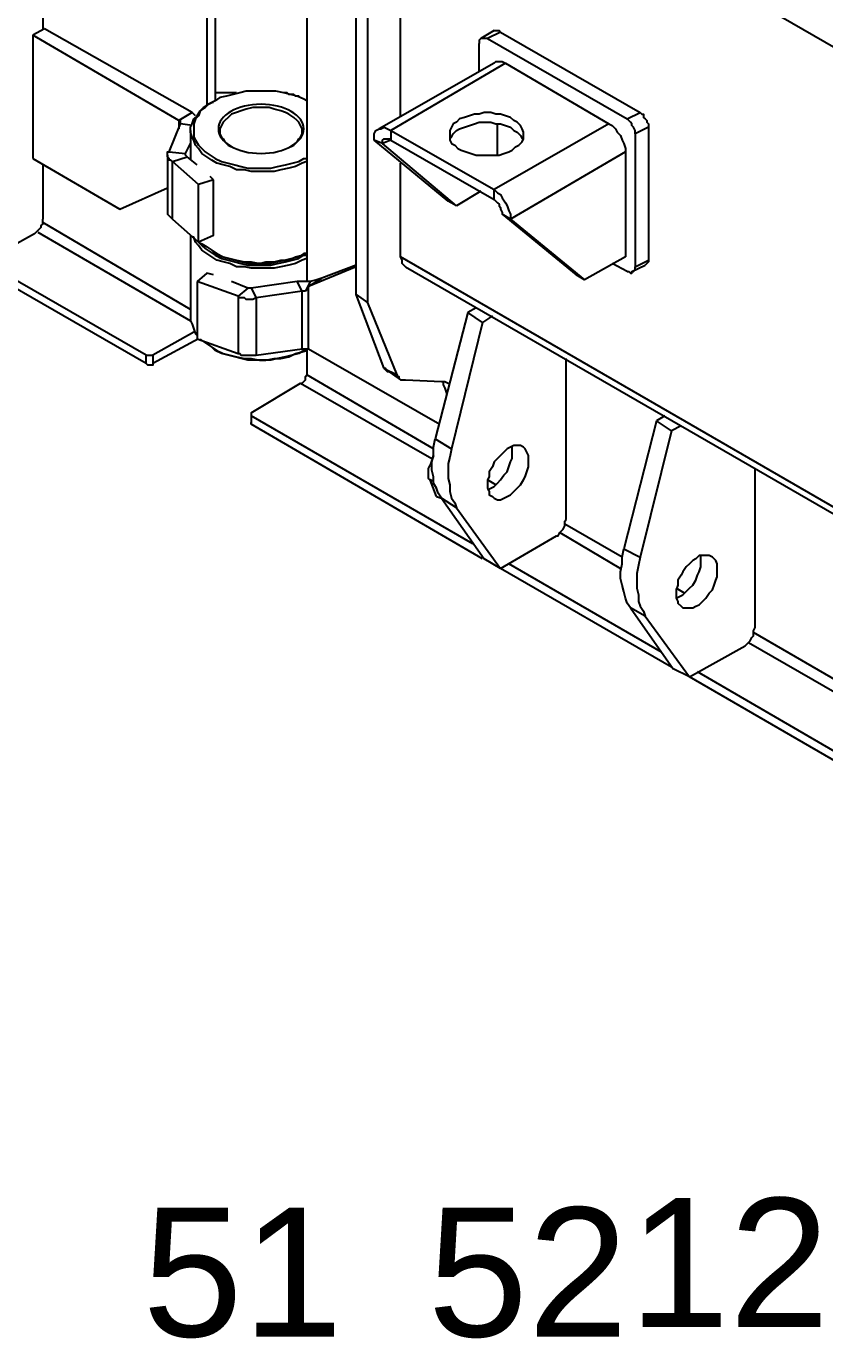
# Model space of a CAD drawing. Extents: x 3 to 592, y 5 to 207.
# Drawn here: x 522.35 to 539.51, y 125.92 to 154.18 of the extents above; entities that cross this region are included whole.
import ezdxf

# ---------------------------------------------------------------- set-up
doc = ezdxf.new("R2010")
doc.units = 0
doc.layers.get('0').update_dxf_attribs({"linetype": 'CONTINUOUS'})
picture_1 = doc.add_image_def('image5.jpg', size_in_pixel=(760, 1236))

msp = doc.modelspace()

# ---------------------------------------------------------------- linework, layer by layer
at = {"color": 7}
for points in [[(522.707293, 162.524722), (522.707293, 154.128611)], [(528.387015, 162.771667), (528.387015, 148.695833)], [(529.445348, 148.413611), (529.445348, 161.043056)], [(529.692293, 148.237222), (529.692293, 160.901944)], [(526.23507, 160.760833), (526.23507, 152.470556)], [(526.411459, 160.655), (526.411459, 152.576389)], [(530.397848, 152.258889), (530.397848, 159.102778)], [(545.143959, 150.600833), (530.397848, 159.102778)], [(522.74257, 154.128611), (522.495626, 153.9875)], [(525.91757, 152.329444), (522.74257, 154.128611)], [(532.408681, 154.093333), (532.126459, 153.916944)], [(532.549793, 154.058056), (532.26757, 153.916944)], [(532.408681, 154.093333), (532.443959, 154.093333), (532.479237, 154.093333), (532.514515, 154.093333), (532.549793, 154.058056)], [(532.549793, 154.058056), (535.548404, 152.329444)], [(522.495626, 153.9875), (522.495626, 151.341667)], [(525.635348, 152.153056), (522.495626, 153.9875)], [(532.26757, 153.916944), (532.232293, 153.916944), (532.197015, 153.916944), (532.161737, 153.916944), (532.126459, 153.916944), (532.091181, 153.881667), (532.091181, 153.846389), (532.091181, 153.811111)], [(532.091181, 153.211389), (532.091181, 153.811111)], [(532.26757, 153.916944), (535.266181, 152.188333)], [(532.408681, 153.387778), (529.939237, 151.976667)], [(532.655626, 153.387778), (530.186181, 151.941389)], [(532.408681, 153.387778), (532.443959, 153.423056), (532.514515, 153.423056), (532.58507, 153.423056), (532.655626, 153.387778)], [(532.655626, 153.387778), (534.878126, 152.0825)], [(528.387015, 152.576389), (528.316459, 152.611667), (528.175348, 152.682222), (528.034237, 152.7175), (527.893126, 152.752778), (527.716737, 152.788056), (527.575626, 152.788056), (527.399237, 152.788056), (527.258126, 152.788056), (527.081737, 152.788056), (526.940626, 152.752778), (526.799515, 152.7175), (526.658404, 152.682222), (526.517293, 152.646944), (526.411459, 152.576389), (526.270348, 152.505833), (526.199793, 152.435278), (526.093959, 152.364722), (526.058681, 152.258889), (525.988126, 152.188333), (525.952848, 152.0825), (525.952848, 152.011944), (525.952848, 151.906111), (525.952848, 151.800278), (525.988126, 151.729722), (526.058681, 151.623889), (526.129237, 151.553333), (526.199793, 151.482778), (526.305626, 151.412222), (526.411459, 151.341667), (526.55257, 151.271111), (526.693681, 151.235833), (526.834793, 151.200556), (526.975904, 151.165278), (527.117015, 151.13), (527.293404, 151.13), (527.469793, 151.13), (527.610904, 151.13), (527.752015, 151.165278), (527.928404, 151.200556), (528.069515, 151.235833), (528.210626, 151.271111), (528.316459, 151.341667), (528.387015, 151.341667)], [(526.87007, 152.752778), (526.411459, 152.752778)], [(528.245904, 152.646944), (528.210626, 152.682222), (528.14007, 152.682222), (528.104793, 152.7175), (528.069515, 152.7175), (527.998959, 152.7175), (527.963681, 152.752778), (527.928404, 152.752778), (527.893126, 152.752778)], [(525.91757, 152.329444), (525.635348, 152.153056)], [(528.387015, 151.271111), (528.281181, 151.235833), (528.14007, 151.165278), (527.998959, 151.13), (527.82257, 151.094722), (527.681459, 151.059444), (527.50507, 151.059444), (527.363959, 151.059444), (527.18757, 151.059444), (527.046459, 151.094722), (526.87007, 151.094722), (526.728959, 151.165278), (526.587848, 151.200556), (526.446737, 151.235833), (526.340904, 151.306389), (526.23507, 151.376944), (526.129237, 151.4475), (526.058681, 151.553333), (525.988126, 151.623889), (525.952848, 151.729722), (525.91757, 151.800278), (525.882293, 151.906111), (525.882293, 152.011944), (525.91757, 152.0825), (525.952848, 152.188333), (526.023404, 152.258889), (526.093959, 152.364722), (526.164515, 152.435278), (526.270348, 152.505833), (526.340904, 152.541111)], [(525.988126, 152.258889), (525.952848, 152.294167), (525.91757, 152.329444)], [(526.376181, 152.541111), (526.340904, 152.541111)], [(527.998959, 152.294167), (527.928404, 152.329444), (527.82257, 152.364722), (527.681459, 152.4), (527.575626, 152.435278), (527.469793, 152.435278), (527.328681, 152.435278), (527.222848, 152.435278), (527.081737, 152.4), (526.975904, 152.364722), (526.87007, 152.329444), (526.764237, 152.294167), (526.693681, 152.223611), (526.623126, 152.153056), (526.587848, 152.117778), (526.55257, 152.047222), (526.517293, 151.976667), (526.517293, 151.870833), (526.55257, 151.800278), (526.587848, 151.765), (526.623126, 151.694444), (526.693681, 151.623889), (526.764237, 151.588611)], [(535.266181, 152.188333), (535.548404, 152.329444)], [(535.548404, 152.329444), (535.583681, 152.294167), (535.618959, 152.294167), (535.618959, 152.223611), (535.654237, 152.188333), (535.689515, 152.153056), (535.689515, 152.117778), (535.724793, 152.0825), (535.724793, 152.011944)], [(525.423681, 151.482778), (525.670626, 152.0825)], [(525.670626, 152.0825), (525.670626, 152.117778), (525.670626, 152.153056), (525.635348, 152.153056)], [(525.635348, 152.153056), (525.635348, 151.976667)], [(525.91757, 152.047222), (525.670626, 152.0825)], [(528.034237, 151.588611), (528.104793, 151.623889), (528.175348, 151.694444), (528.210626, 151.765), (528.245904, 151.800278), (528.281181, 151.870833), (528.281181, 151.976667), (528.245904, 152.047222), (528.210626, 152.117778), (528.175348, 152.153056), (528.104793, 152.223611), (527.998959, 152.294167)], [(531.667848, 151.976667), (531.773681, 152.011944), (531.879515, 152.047222), (531.985348, 152.0825), (532.091181, 152.117778), (532.197015, 152.117778), (532.338126, 152.117778), (532.443959, 152.0825), (532.549793, 152.0825), (532.655626, 152.047222), (532.761459, 152.011944), (532.832015, 151.941389), (532.90257, 151.906111), (532.973126, 151.835556), (533.008404, 151.765)], [(534.878126, 152.0825), (532.408681, 150.671389)], [(532.479237, 151.412222), (532.479237, 152.0825)], [(534.878126, 152.0825), (534.948681, 152.047222), (535.019237, 151.976667), (535.054515, 151.906111), (535.12507, 151.835556), (535.160348, 151.729722), (535.195626, 151.659167), (535.230904, 151.553333), (535.230904, 151.482778)], [(535.44257, 151.870833), (535.44257, 151.906111), (535.44257, 151.941389), (535.407293, 152.011944), (535.372015, 152.047222), (535.372015, 152.0825), (535.336737, 152.117778), (535.301459, 152.153056), (535.266181, 152.188333)], [(525.882293, 151.941389), (525.882293, 151.306389)], [(529.833404, 151.729722), (529.833404, 151.835556), (529.833404, 151.870833), (529.868681, 151.941389), (529.939237, 151.976667), (529.974515, 151.976667), (530.04507, 152.011944), (530.115626, 151.976667), (530.186181, 151.941389)], [(530.009793, 151.659167), (530.009793, 151.694444), (530.009793, 151.729722), (530.04507, 151.765), (530.080348, 151.765), (530.115626, 151.765), (530.150904, 151.765), (530.186181, 151.729722)], [(530.186181, 151.941389), (530.186181, 151.729722)], [(530.186181, 151.941389), (532.408681, 150.671389)], [(531.456181, 151.765), (531.491459, 151.800278), (531.526737, 151.870833), (531.597293, 151.941389), (531.667848, 151.976667)], [(535.724793, 152.011944), (535.44257, 151.870833)], [(535.44257, 151.870833), (535.44257, 149.013333)], [(535.724793, 152.011944), (535.724793, 149.154444)], [(525.494237, 151.271111), (525.458959, 151.306389), (525.423681, 151.306389), (525.423681, 151.341667), (525.388404, 151.376944), (525.388404, 151.412222), (525.388404, 151.4475), (525.388404, 151.482778), (525.423681, 151.482778)], [(525.423681, 151.482778), (525.776459, 151.4475)], [(525.776459, 151.4475), (525.882293, 151.659167)], [(530.009793, 151.659167), (529.833404, 151.729722)], [(531.420904, 150.424444), (529.833404, 151.729722)], [(530.186181, 151.729722), (530.009793, 151.659167)], [(531.597293, 150.318611), (530.009793, 151.659167)], [(530.186181, 151.729722), (532.408681, 150.459722)], [(535.230904, 151.482778), (532.761459, 150.036389)], [(535.230904, 151.482778), (535.230904, 149.225)], [(522.495626, 151.341667), (524.365348, 150.248056)], [(522.707293, 151.200556), (522.707293, 150.036389)], [(525.388404, 151.412222), (525.388404, 150.212778)], [(525.494237, 151.271111), (525.811737, 151.376944)], [(526.058681, 150.777222), (525.494237, 151.271111)], [(525.494237, 150.036389), (525.494237, 151.271111)], [(525.811737, 151.376944), (525.776459, 151.412222), (525.776459, 151.4475)], [(525.776459, 151.412222), (525.776459, 151.4475)], [(526.023404, 151.200556), (525.811737, 151.376944)], [(530.397848, 149.225), (530.397848, 151.235833)], [(526.376181, 150.883056), (526.305626, 150.953611)], [(524.365348, 150.248056), (525.388404, 150.706667)], [(526.376181, 150.883056), (526.058681, 150.777222)], [(526.058681, 149.5425), (526.058681, 150.777222)], [(526.376181, 149.683611), (526.376181, 150.883056)], [(532.126459, 150.636111), (531.597293, 150.318611)], [(532.408681, 150.671389), (532.479237, 150.600833), (532.549793, 150.565556), (532.58507, 150.495), (532.655626, 150.389167), (532.690904, 150.318611), (532.726181, 150.212778), (532.761459, 150.142222), (532.761459, 150.036389)], [(532.408681, 150.459722), (532.408681, 150.671389)], [(531.597293, 150.318611), (531.420904, 150.424444)], [(532.408681, 150.459722), (532.443959, 150.424444), (532.479237, 150.389167), (532.514515, 150.353889), (532.514515, 150.318611), (532.549793, 150.283333), (532.549793, 150.248056), (532.58507, 150.1775), (532.58507, 150.142222)], [(524.929793, 147.108333), (519.779237, 150.071667)], [(525.388404, 150.212778), (525.388404, 150.1775), (525.388404, 150.142222), (525.423681, 150.106944), (525.458959, 150.071667), (525.494237, 150.036389)], [(532.761459, 150.036389), (532.58507, 150.142222)], [(532.58507, 150.142222), (534.17257, 148.836944)], [(524.929793, 146.931944), (519.602848, 150.001111)], [(522.530904, 149.718889), (522.566181, 149.754167), (522.601459, 149.789444), (522.636737, 149.824722), (522.672015, 149.86), (522.672015, 149.895278), (522.707293, 149.930556), (522.707293, 150.001111), (522.707293, 150.036389)], [(525.882293, 148.096111), (522.707293, 149.965833)], [(525.494237, 150.036389), (526.058681, 149.5425)], [(532.761459, 150.036389), (534.348959, 148.731111)], [(522.530904, 149.718889), (521.966459, 149.401389)], [(522.601459, 149.754167), (525.882293, 147.849167)], [(525.882293, 149.683611), (525.882293, 147.884444)], [(528.387015, 149.189722), (528.281181, 149.154444), (528.14007, 149.083889), (527.998959, 149.048611), (527.82257, 149.013333), (527.681459, 148.978056), (527.50507, 148.978056), (527.363959, 148.978056), (527.18757, 148.978056), (527.046459, 149.013333), (526.87007, 149.013333), (526.728959, 149.083889), (526.587848, 149.119167), (526.446737, 149.154444), (526.340904, 149.225), (526.23507, 149.295556), (526.129237, 149.366111), (526.058681, 149.471944), (525.988126, 149.5425), (525.952848, 149.648333), (525.91757, 149.648333)], [(526.376181, 149.683611), (526.058681, 149.5425)], [(526.058681, 149.5425), (526.129237, 149.507222), (526.23507, 149.436667), (526.340904, 149.366111), (526.446737, 149.295556), (526.587848, 149.225), (526.728959, 149.189722), (526.87007, 149.154444), (527.046459, 149.119167), (527.18757, 149.119167), (527.363959, 149.083889), (527.50507, 149.119167), (527.681459, 149.119167), (527.82257, 149.154444), (527.998959, 149.154444), (528.14007, 149.225), (528.281181, 149.260278), (528.387015, 149.295556)], [(526.058681, 149.5425), (526.129237, 149.471944), (526.199793, 149.401389), (526.305626, 149.330833), (526.411459, 149.260278), (526.55257, 149.189722), (526.693681, 149.154444), (526.834793, 149.119167), (526.975904, 149.083889), (527.117015, 149.048611), (527.293404, 149.048611), (527.469793, 149.048611), (527.610904, 149.048611), (527.752015, 149.083889), (527.928404, 149.119167), (528.069515, 149.154444), (528.210626, 149.189722), (528.316459, 149.260278), (528.387015, 149.260278)], [(526.340904, 149.366111), (526.376181, 149.330833)], [(528.387015, 149.295556), (528.316459, 149.295556), (528.210626, 149.225), (528.069515, 149.189722), (527.928404, 149.154444), (527.752015, 149.119167), (527.610904, 149.083889), (527.469793, 149.083889), (527.293404, 149.083889), (527.117015, 149.083889), (526.975904, 149.119167), (526.834793, 149.154444), (526.693681, 149.189722), (526.55257, 149.225), (526.411459, 149.295556), (526.376181, 149.330833)], [(530.503681, 149.013333), (530.468404, 149.048611), (530.433126, 149.083889), (530.433126, 149.154444), (530.397848, 149.225)], [(547.119515, 139.558889), (530.397848, 149.225)], [(535.230904, 149.225), (534.348959, 148.731111)], [(529.445348, 149.013333), (528.422293, 148.59)], [(529.445348, 149.048611), (528.704515, 148.766389)], [(530.503681, 149.013333), (547.119515, 139.417778)], [(535.266181, 148.9075), (534.948681, 149.083889)], [(535.266181, 148.9075), (535.301459, 148.9075), (535.336737, 148.872222), (535.372015, 148.872222), (535.372015, 148.9075), (535.407293, 148.9075), (535.44257, 148.942778), (535.44257, 148.978056), (535.44257, 149.013333)], [(535.372015, 148.9075), (535.654237, 149.048611)], [(535.44257, 149.013333), (535.724793, 149.154444)], [(535.724793, 149.154444), (535.724793, 149.119167), (535.689515, 149.083889), (535.654237, 149.048611)], [(526.23507, 148.872222), (526.023404, 148.695833)], [(526.023404, 148.695833), (526.023404, 147.461111)], [(526.905348, 148.378333), (526.023404, 148.695833)], [(526.376181, 148.836944), (526.23507, 148.872222)], [(527.117015, 148.554722), (526.764237, 148.695833)], [(528.175348, 148.695833), (527.18757, 148.554722)], [(528.281181, 148.484167), (528.175348, 148.695833)], [(528.45757, 148.695833), (528.422293, 148.695833), (528.387015, 148.695833), (528.351737, 148.695833), (528.316459, 148.695833), (528.281181, 148.695833), (528.245904, 148.695833), (528.210626, 148.695833), (528.175348, 148.695833)], [(528.45757, 148.695833), (528.351737, 148.484167)], [(528.422293, 148.59), (528.704515, 148.766389)], [(528.704515, 148.766389), (528.598681, 148.731111), (528.45757, 148.695833)], [(534.348959, 148.731111), (534.17257, 148.836944)], [(527.117015, 148.554722), (526.905348, 148.378333)], [(527.293404, 148.343056), (527.222848, 148.307778), (527.18757, 148.307778), (527.117015, 148.307778), (527.081737, 148.307778), (527.046459, 148.343056), (526.975904, 148.343056), (526.940626, 148.343056), (526.905348, 148.378333)], [(526.905348, 148.378333), (526.905348, 147.143611)], [(527.18757, 148.554722), (527.152293, 148.554722), (527.117015, 148.554722)], [(527.18757, 148.554722), (527.293404, 148.343056)], [(528.281181, 148.484167), (527.293404, 148.343056)], [(528.281181, 147.249444), (528.281181, 148.484167)], [(528.351737, 148.484167), (528.316459, 148.484167), (528.281181, 148.484167)], [(528.422293, 148.59), (528.351737, 148.484167)], [(528.422293, 147.249444), (528.422293, 148.59)], [(529.445348, 148.413611), (529.692293, 148.237222)], [(530.04507, 146.826111), (529.445348, 148.413611)], [(527.293404, 148.343056), (527.293404, 147.108333)], [(530.327293, 146.685), (529.692293, 148.237222)], [(532.020626, 148.131389), (531.844237, 148.025556)], [(525.882293, 147.884444), (525.882293, 147.849167), (525.91757, 147.778611), (525.952848, 147.672778), (525.988126, 147.566944), (526.023404, 147.531667)], [(531.844237, 148.025556), (531.138681, 145.309167)], [(532.161737, 147.813889), (531.491459, 145.0975)], [(532.161737, 147.813889), (531.844237, 148.025556)], [(532.373404, 147.955), (532.161737, 147.813889)], [(525.952848, 147.602222), (525.070904, 147.108333)], [(526.058681, 147.461111), (525.070904, 146.931944)], [(526.023404, 147.461111), (526.905348, 147.143611)], [(526.093959, 147.461111), (526.129237, 147.425833), (526.23507, 147.355278), (526.340904, 147.284722), (526.446737, 147.214167), (526.587848, 147.143611), (526.728959, 147.108333), (526.87007, 147.073056), (527.046459, 147.037778), (527.18757, 147.037778), (527.363959, 147.0025), (527.50507, 147.0025), (527.681459, 147.037778), (527.82257, 147.037778), (527.998959, 147.073056), (528.14007, 147.143611), (528.281181, 147.178889), (528.387015, 147.214167)], [(526.340904, 147.284722), (526.376181, 147.249444)], [(528.387015, 147.214167), (528.316459, 147.214167), (528.210626, 147.143611), (528.069515, 147.108333), (527.928404, 147.073056), (527.752015, 147.037778), (527.610904, 147.0025), (527.469793, 147.0025), (527.293404, 147.0025), (527.117015, 147.0025), (526.975904, 147.037778), (526.834793, 147.073056), (526.693681, 147.108333), (526.55257, 147.143611), (526.411459, 147.214167), (526.376181, 147.249444)], [(527.293404, 147.108333), (528.281181, 147.249444)], [(528.281181, 147.249444), (528.316459, 147.249444), (528.351737, 147.249444), (528.387015, 147.249444), (528.422293, 147.249444)], [(528.387015, 147.249444), (528.387015, 146.685)], [(528.422293, 147.249444), (531.244515, 145.626667)], [(524.929793, 147.108333), (524.96507, 147.108333), (525.000348, 147.108333), (525.035626, 147.108333), (525.070904, 147.108333)], [(524.929793, 146.931944), (524.929793, 147.108333)], [(525.070904, 147.108333), (525.070904, 146.931944)], [(526.905348, 147.143611), (526.940626, 147.143611), (526.975904, 147.108333), (527.046459, 147.108333), (527.081737, 147.108333), (527.117015, 147.108333), (527.18757, 147.108333), (527.222848, 147.108333), (527.293404, 147.108333)], [(533.960904, 143.580556), (533.960904, 147.037778)], [(525.070904, 146.931944), (525.070904, 146.896667), (525.035626, 146.896667), (525.000348, 146.896667), (524.96507, 146.896667), (524.929793, 146.931944)], [(528.245904, 146.508611), (528.281181, 146.508611), (528.316459, 146.543889), (528.351737, 146.579167), (528.351737, 146.614444), (528.351737, 146.649722), (528.387015, 146.685)], [(531.103404, 145.0975), (528.387015, 146.685)], [(530.04507, 146.826111), (530.327293, 146.685)], [(530.150904, 146.755556), (530.115626, 146.755556), (530.080348, 146.790833), (530.080348, 146.826111), (530.04507, 146.826111)], [(530.150904, 146.755556), (530.397848, 146.579167)], [(530.327293, 146.685), (530.327293, 146.649722), (530.36257, 146.649722), (530.36257, 146.614444), (530.397848, 146.579167), (530.433126, 146.579167), (530.468404, 146.579167), (530.503681, 146.579167)], [(527.18757, 145.873611), (528.245904, 146.508611)], [(528.245904, 146.508611), (531.068126, 144.885833)], [(530.503681, 146.579167), (531.279793, 146.543889)], [(531.279793, 146.543889), (531.350348, 146.543889), (531.420904, 146.508611), (531.456181, 146.508611)], [(531.31507, 146.543889), (531.31507, 146.473333), (531.350348, 146.402778), (531.385626, 146.296944), (531.385626, 146.261667)], [(527.18757, 145.873611), (527.18757, 145.838333), (527.18757, 145.803056)], [(527.18757, 145.838333), (527.18757, 145.661944)], [(531.95007, 143.051389), (527.18757, 145.803056)], [(527.18757, 145.803056), (527.18757, 145.626667)], [(527.18757, 145.626667), (527.18757, 145.661944)], [(532.161737, 142.733889), (527.18757, 145.626667)], [(535.901181, 145.697222), (535.195626, 142.945556)], [(536.07757, 145.803056), (535.901181, 145.697222)], [(536.218681, 145.485556), (535.901181, 145.697222)], [(536.430348, 145.591389), (536.218681, 145.485556)], [(531.279793, 144.039167), (531.209237, 144.145), (531.173959, 144.250833), (531.103404, 144.356667), (531.103404, 144.497778), (531.068126, 144.638889), (531.068126, 144.815278), (531.103404, 144.956389), (531.103404, 145.132778), (531.138681, 145.309167)], [(531.138681, 145.309167), (531.491459, 145.0975)], [(536.218681, 145.485556), (535.548404, 142.769167)], [(531.491459, 145.0975), (531.456181, 144.921111), (531.420904, 144.78), (531.420904, 144.603611), (531.420904, 144.4625), (531.456181, 144.321389), (531.456181, 144.180278), (531.491459, 144.039167), (531.562015, 143.933333), (531.597293, 143.8275)], [(532.26757, 144.215556), (532.338126, 144.250833), (532.408681, 144.286111), (532.479237, 144.356667), (532.549793, 144.427222), (532.620348, 144.533056), (532.690904, 144.603611), (532.726181, 144.709444), (532.761459, 144.815278), (532.796737, 144.885833), (532.796737, 144.991667), (532.796737, 145.0975), (532.796737, 145.132778)], [(531.032848, 144.427222), (530.99757, 144.4625), (530.99757, 144.497778), (530.99757, 144.533056), (530.99757, 144.568333), (530.99757, 144.603611), (530.99757, 144.638889), (530.99757, 144.674167), (531.032848, 144.744722)], [(531.103404, 144.956389), (531.032848, 144.744722)], [(531.032848, 144.744722), (531.068126, 144.709444)], [(531.173959, 144.074444), (531.032848, 144.427222)], [(531.103404, 144.391944), (531.032848, 144.427222)], [(532.443959, 144.321389), (532.26757, 144.427222)], [(538.017848, 141.252222), (538.017848, 144.674167)], [(531.173959, 144.074444), (531.279793, 144.039167)], [(531.597293, 143.8275), (531.279793, 144.039167)], [(531.279793, 144.039167), (532.197015, 142.733889)], [(531.597293, 143.8275), (532.549793, 142.522222)], [(533.749237, 143.227778), (533.784515, 143.227778), (533.819793, 143.298333), (533.85507, 143.333611), (533.890348, 143.368889), (533.925626, 143.439444), (533.925626, 143.474722), (533.925626, 143.545278), (533.960904, 143.580556)], [(533.819793, 143.298333), (535.12507, 142.522222)], [(535.160348, 142.769167), (533.925626, 143.474722)], [(532.549793, 142.522222), (533.749237, 143.227778)], [(532.549793, 142.522222), (532.197015, 142.733889)], [(535.336737, 141.675556), (535.266181, 141.781389), (535.230904, 141.887222), (535.195626, 142.028333), (535.160348, 142.169444), (535.12507, 142.310556), (535.12507, 142.451667), (535.160348, 142.628056), (535.160348, 142.769167), (535.195626, 142.945556)], [(535.195626, 142.945556), (535.548404, 142.769167)], [(535.548404, 142.769167), (535.513126, 142.592778), (535.477848, 142.416389), (535.477848, 142.275278), (535.477848, 142.098889), (535.513126, 141.957778), (535.513126, 141.816667), (535.548404, 141.710833), (535.618959, 141.605), (535.654237, 141.499167)], [(536.324515, 141.887222), (536.39507, 141.9225), (536.465626, 141.957778), (536.536181, 142.028333), (536.606737, 142.098889), (536.677293, 142.169444), (536.747848, 142.275278), (536.783126, 142.381111), (536.818404, 142.451667), (536.853681, 142.5575), (536.853681, 142.663333), (536.853681, 142.733889), (536.853681, 142.804444)], [(536.218681, 140.405556), (532.549793, 142.522222)], [(536.007015, 140.723056), (532.726181, 142.628056)], [(536.500904, 141.993056), (536.324515, 142.098889)], [(535.654237, 141.499167), (535.336737, 141.675556)], [(535.336737, 141.675556), (536.253959, 140.370278)], [(535.654237, 141.499167), (536.606737, 140.193889)], [(537.806181, 140.864167), (537.841459, 140.899444), (537.876737, 140.934722), (537.912015, 140.97), (537.947293, 141.040556), (537.98257, 141.075833), (537.98257, 141.146389), (537.98257, 141.181667), (538.017848, 141.252222)], [(540.910626, 139.453056), (537.98257, 141.146389)], [(536.606737, 140.193889), (537.806181, 140.864167)], [(537.876737, 140.934722), (540.875348, 139.206111)], [(536.606737, 140.193889), (536.253959, 140.370278)], [(541.968959, 137.089444), (536.606737, 140.193889)], [(541.757293, 137.406944), (536.783126, 140.299722)]]:
    msp.add_lwpolyline(points, dxfattribs=at)
for points in [[(532.796737, 151.518056), (532.867293, 151.588611), (532.937848, 151.623889), (533.008404, 151.694444), (533.043681, 151.765), (533.043681, 151.835556), (533.043681, 151.906111), (533.008404, 151.976667), (532.973126, 152.047222), (532.90257, 152.117778), (532.832015, 152.153056), (532.761459, 152.223611), (532.655626, 152.258889), (532.549793, 152.294167), (532.443959, 152.294167), (532.338126, 152.329444), (532.197015, 152.329444), (532.091181, 152.294167), (531.985348, 152.294167), (531.879515, 152.258889), (531.773681, 152.223611), (531.667848, 152.188333), (531.597293, 152.117778), (531.526737, 152.0825), (531.491459, 152.011944), (531.456181, 151.941389), (531.456181, 151.870833), (531.456181, 151.800278), (531.456181, 151.729722), (531.491459, 151.659167), (531.562015, 151.623889), (531.63257, 151.553333), (531.703126, 151.518056), (531.808959, 151.482778), (531.914793, 151.4475), (532.020626, 151.412222), (532.161737, 151.412222), (532.26757, 151.412222), (532.373404, 151.412222), (532.514515, 151.412222), (532.620348, 151.4475), (532.726181, 151.482778)], [(532.26757, 144.321389), (532.26757, 144.250833), (532.302848, 144.180278), (532.302848, 144.109722), (532.373404, 144.074444), (532.408681, 144.039167), (532.479237, 144.003889), (532.549793, 144.003889), (532.620348, 144.039167), (532.690904, 144.074444), (532.761459, 144.109722), (532.832015, 144.180278), (532.90257, 144.250833), (532.973126, 144.321389), (533.043681, 144.427222), (533.078959, 144.497778), (533.114237, 144.603611), (533.149515, 144.709444), (533.149515, 144.78), (533.149515, 144.885833), (533.149515, 144.956389), (533.114237, 145.026944), (533.078959, 145.0975), (533.043681, 145.132778), (532.973126, 145.168056), (532.90257, 145.168056), (532.832015, 145.168056), (532.761459, 145.132778), (532.690904, 145.0975), (532.620348, 145.026944), (532.549793, 144.956389), (532.479237, 144.885833), (532.408681, 144.815278), (532.373404, 144.709444), (532.302848, 144.603611), (532.302848, 144.497778), (532.26757, 144.427222)], [(536.324515, 141.993056), (536.324515, 141.887222), (536.359793, 141.816667), (536.359793, 141.781389), (536.430348, 141.710833), (536.465626, 141.675556), (536.536181, 141.675556), (536.606737, 141.675556), (536.677293, 141.675556), (536.747848, 141.710833), (536.818404, 141.746111), (536.888959, 141.816667), (536.959515, 141.887222), (537.03007, 141.993056), (537.100626, 142.063611), (537.135904, 142.169444), (537.171181, 142.275278), (537.206459, 142.345833), (537.206459, 142.451667), (537.206459, 142.5575), (537.206459, 142.628056), (537.171181, 142.698611), (537.135904, 142.733889), (537.100626, 142.769167), (537.03007, 142.804444), (536.959515, 142.804444), (536.888959, 142.804444), (536.818404, 142.804444), (536.747848, 142.733889), (536.677293, 142.698611), (536.606737, 142.628056), (536.536181, 142.5575), (536.465626, 142.451667), (536.430348, 142.381111), (536.359793, 142.275278), (536.359793, 142.169444), (536.324515, 142.063611)]]:
    msp.add_lwpolyline(points, close=True, dxfattribs=at)
msp.add_ellipse((527.399237, 151.976667), major_axis=(0.917222, 0), ratio=0.576923, start_param=0, end_param=6.283185, dxfattribs=at)

# ---------------------------------------------------------------- texts
at = {"color": 7, "char_height": 2.772729, "attachment_point": 1}
for s, insert in [('{\\fArialUnicodeMS|b0|i0|c0;12}', (535.309814, 128.988504)), ('{\\fArialUnicodeMS|b0|i0|c0;51}', (524.851089, 128.784865)), ('{\\fArialUnicodeMS|b0|i0|c0;52}', (530.980534, 128.784865))]:
    msp.add_mtext(s, dxfattribs=dict(at, insert=insert))

# ---------------------------------------------------------------- pictures from other files: only their frames are drawn
image = msp.add_image(picture_1, insert=(462.612373, 26.904439), size_in_units=(110.2152, 179.750244))
image.dxf.flags = 7

doc.saveas('drawing.dxf')
